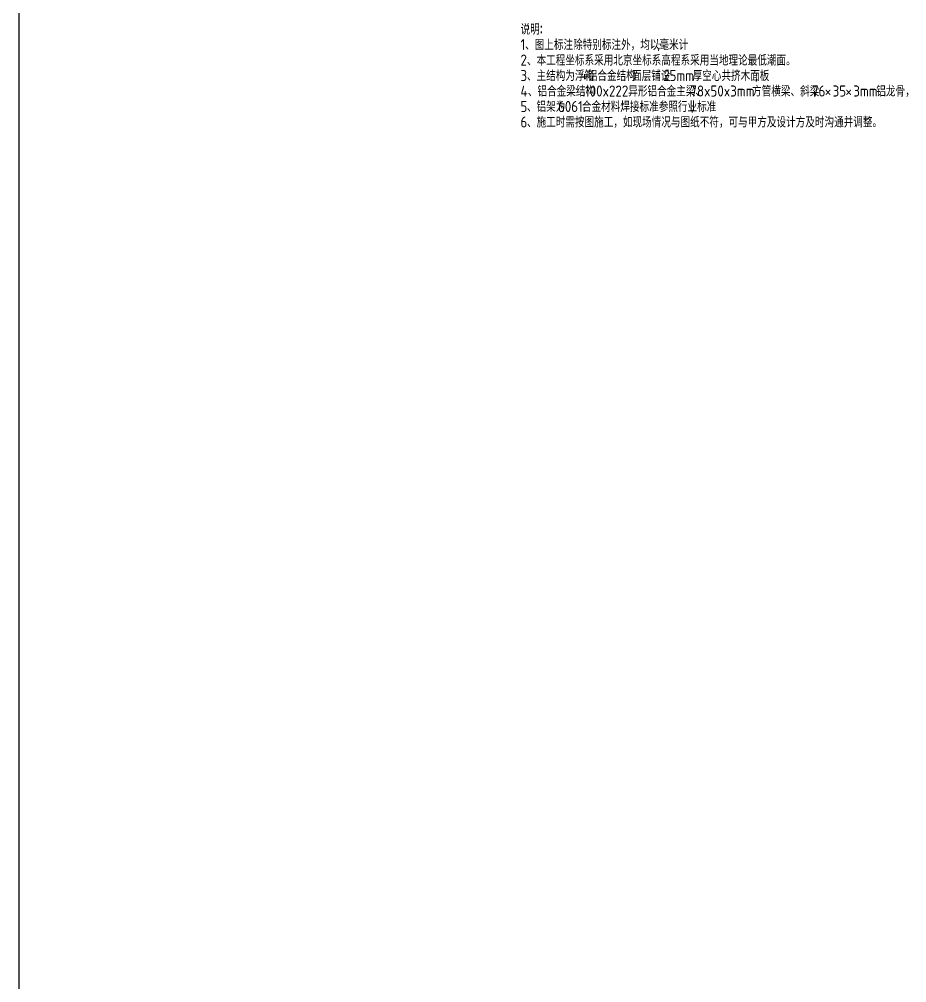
# Model space of a CAD drawing. Extents: x -89702 to 926017, y -610001 to -56924.
# Drawn here: x -6087 to 50098, y -195677 to -134643 of the extents above; entities that cross this region are included whole.
import ezdxf

# ---------------------------------------------------------------- set-up
doc = ezdxf.new("R2010")
doc.units = 0
doc.header["$LTSCALE"] = 10
doc.header["$MEASUREMENT"] = 0
doc.layers.add('L-构造线', color=6, linetype='Continuous')
doc.layers.add('PUB_TEXT', color=7, linetype='Continuous')
doc.styles.get("Standard").update_dxf_attribs({"font": 'gbenor.shx', "bigfont": 'gbcbig.shx'})

msp = doc.modelspace()

# ---------------------------------------------------------------- linework, layer by layer
at = {"layer": 'L-构造线'}
msp.add_lwpolyline([(-6086.7, -56924.3), (818318, -56924.3), (818318, -380806), (-6086.7, -380806)], close=True, dxfattribs=at)

# ---------------------------------------------------------------- texts
at = {"layer": 'PUB_TEXT', "linetype": 'ByBlock'}
for s, height, p in [('说明∶', 675.18, (25645.8, -135618.8)), ('1', 700, (25645.8, -136598.8)), ('、图上标注除特别标注外，均以毫米计', 675.177, (25937.4, -136598.8)), (';', 700, (34292.8, -136598.8)), ('2', 700, (25645.8, -137578.8)), ('、本工程坐标系采用北京坐标系高程系采用当地理论最低潮面。', 675.177, (26054.1, -137578.8)), ('3', 700, (25645.8, -138558.8)), ('、主结构为浮箱', 675.18, (26054.1, -138558.8)), ('铝合金结构', 675.18, (29902.9, -138558.8)), ('面层铺设', 675.18, (32710.3, -138558.8)), ('25mm', 700, (34676.3, -138558.8)), ('厚空心共挤木面板', 675.18, (36542.9, -138558.8)), ('+', 700, (29494.5, -138558.8)), (';', 700, (40474.8, -138558.8)), ('4', 700, (25645.8, -139538.8)), ('、铝合金梁结构', 675.18, (26112.4, -139538.8)), ('.100x222', 700, (29552.9, -139538.8)), ('异形铝合金主梁、', 675.18, (32469.5, -139538.8)), ('78x50x3mm', 700, (36401.4, -139538.8)), ('方管横梁、斜梁', 675.18, (40309.8, -139538.8)), ('76', 700, (44100.2, -139538.8)), ('×', 675.2, (44916.9, -139538.8)), ('35', 700, (45408.4, -139538.8)), ('×', 675.2, (46225, -139538.8)), ('3mm', 700, (46716.5, -139538.8)), ('铝龙骨，专业厂家焊接后现场固定', 675.177, (48174.8, -139538.8)), ('合金材料焊接标准参照行业标准', 675.177, (29536.7, -140518.8)), ('5', 700, (25645.8, -140518.8)), ('、铝架为', 675.18, (26054.1, -140518.8)), ('6061', 700, (28020.1, -140518.8)), (';', 700, (36417.6, -140518.8)), ('6', 700, (25645.8, -141498.8)), ('、施工时需按图施工，如现场情况与图纸不符，可与甲方及设计方及时沟通并调整。', 675.177, (26054.1, -141498.8))]:
    msp.add_text(s, height=height, dxfattribs=at).set_placement(p)

doc.saveas('drawing.dxf')
